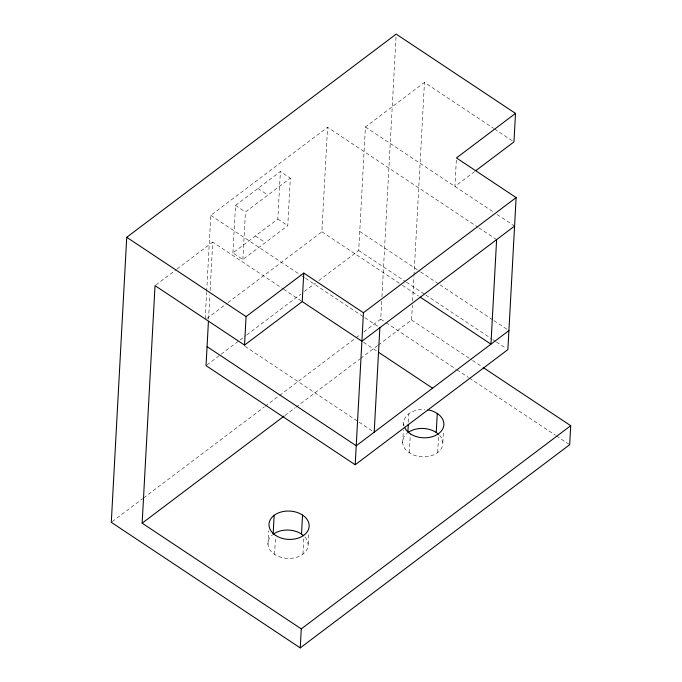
<?xml version="1.0" encoding="UTF-8"?>
<svg xmlns="http://www.w3.org/2000/svg" width="682" height="682" viewBox="0 0 682 682"><rect width="100%" height="100%" fill="white"/><g stroke="black" fill="none" stroke-linecap="round" stroke-linejoin="round"><path stroke-width="0.51" stroke-dasharray="3.41 2.56" d="M205.197 318.801L206.62 292.408M206.68 291.359L210.798 215.341L327.556 127.295L478.022 227.285M208.547 319.176L209.868 294.897M210.09 290.668L212.724 242.11L282.987 288.776M232.92 252.903L235.495 205.393L280.396 171.532L290.344 178.138L287.77 225.648L242.86 259.51L232.92 252.903L277.821 219.041L280.396 171.532M242.86 259.51L245.435 212.008L290.344 178.138M267.966 544.407L268.717 530.681M274.573 554.389L275.485 537.501M302.961 554.142L303.874 537.254M227.984 302.629L321.895 231.812L327.556 127.295M308.119 544.057L308.75 532.446M318.852 280.549L358.715 250.482L365.407 126.963L424.46 82.428L493.58 128.361M363.728 331.964L380.727 319.142L381.707 301.06M381.937 296.806L396.165 34.1M402.687 442.806L403.377 430.137M403.599 425.918L403.718 423.803M378.442 344.964L411.596 319.96L412.397 305.118M412.627 300.873L413.948 276.483M414 275.426L424.46 82.428M408.416 422.167L408.876 413.718M409.294 452.797L410.317 433.795M437.682 452.55L438.705 433.547M456.335 160.048L454.911 186.442L475.158 171.173M442.84 442.456L443.462 430.845M155.871 284.982L176.237 269.629M177.081 268.989L212.724 242.11M206.825 318.588L227.132 303.268M206.885 364.989L239.118 340.676M239.962 340.037L245.904 335.561M246.748 334.922L301.035 293.976M304.428 291.419L315.459 283.107M112.138 521.696L142.743 498.619M143.587 497.979L264.284 406.958M265.136 406.319L278.733 396.063M279.586 395.415L355.228 338.374M356.081 337.726L360.326 334.521M284.948 415.474L295.144 407.776M295.997 407.137L359.746 359.064M360.59 358.425L377.589 345.603M494.467 128.949L512.191 140.731M365.407 126.963L493.521 212.093M497.025 214.429L514.578 226.092M478.909 227.873L496.615 239.638M359.746 231.479L419.762 271.368M420.649 271.947L439.182 284.266M440.069 284.854L493.026 320.046M493.913 320.634L508.917 330.608M358.715 250.482L405.5 281.572M406.378 282.152L424.912 294.471M425.798 295.059L491.995 339.048M492.881 339.636L495.533 341.401M496.411 341.98L506.121 348.434M257.941 188.462L267.89 195.069M321.895 231.812L401.553 284.744M402.44 285.332L418.373 295.92M277.821 219.041L287.77 225.648M411.596 319.96L471.705 359.908M472.583 360.497L482.31 366.959M235.495 205.393L245.435 212.008M380.727 319.142L385.16 322.092M386.055 322.68L456.13 369.252M457.017 369.84L468.551 377.504M469.438 378.092L555.489 435.269M556.376 435.858L568.788 444.11M255.375 235.972L265.315 242.579M210.798 215.341L301.077 275.34M301.964 275.929L304.624 277.693M305.51 278.282L363.924 317.104M364.81 317.693L378.084 326.516M283.618 289.219L301.342 301.001M363.532 342.304L377.7 351.707M244.966 346.328L358.263 421.621M359.15 422.209L374.196 432.209M304.914 536.981A20.119 14.177 3.1 0 1 300.736 555.574A20.119 14.177 3.1 0 1 273.934 553.946A20.119 14.177 3.1 0 1 272.28 535.003M439.634 435.389A20.119 14.177 3.1 0 1 435.457 453.982A20.119 14.177 3.1 0 1 408.646 452.354A20.119 14.177 3.1 0 1 407.001 433.402M404.025 425.653A20.119 14.177 3.1 0 1 424.869 409.498"/><path stroke-width="1.02" d="M475.993 170.534L513.955 141.907L515.507 113.4L396.165 34.1L126.733 237.293L111.294 522.335L300.242 647.9L569.683 444.707L570.706 425.704L483.197 367.547M300.242 647.9L301.274 628.898L142.154 523.162L155.019 285.63L244.523 345.101L302.228 301.589L303.771 273.081L363.438 312.731L355.203 464.757L206.032 365.629L208.436 321.29M244.523 345.101L246.066 316.601L303.771 273.081M274.155 515.319L273.124 534.321A20.119 14.177 3.1 0 1 303.686 535.754M301.512 534.074L302.544 515.072M374.196 432.209L379.857 327.692M407.904 431.663L408.305 424.272M436.233 432.473L437.264 413.471M496.615 239.638L490.955 344.154L420.146 297.096M515.507 113.4L456.454 157.934L516.121 197.592L507.885 349.61L355.203 464.757M363.438 312.731L516.121 197.592M514.578 226.092L361.895 341.239L302.228 301.589M142.154 523.162L284.096 416.114M508.917 330.608L356.234 445.755L207.064 346.627M301.274 628.898L570.706 425.704M378.578 352.296L432.576 388.177M126.733 237.293L246.066 316.601M407.845 432.72A20.119 14.177 3.1 0 1 438.407 434.153M427.998 409.873A20.119 14.177 3.1 0 1 438.705 433.547A20.119 14.177 3.1 0 1 404.665 427.478M275.605 535.387A20.119 14.177 3.1 0 0 308.724 528.738A20.119 14.177 3.1 0 0 282.894 511.568A20.119 14.177 3.1 0 0 275.605 535.387"/></g></svg>
